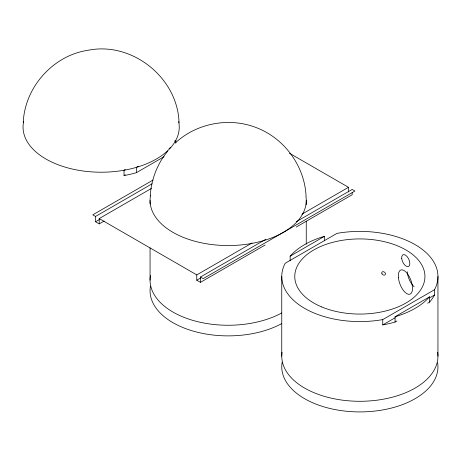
<?xml version="1.0" encoding="UTF-8"?>
<svg xmlns="http://www.w3.org/2000/svg" width="461" height="461" viewBox="0 0 461 461"><rect width="100%" height="100%" fill="white"/><g stroke="black" fill="none" stroke-linecap="round" stroke-linejoin="round"><path stroke-width="0.69" d="M164.076 156.682L136.364 172.685A78.099 45.092 0 0 1 124.038 175.549L124.038 170.236L125.288 169.515M136.364 172.685L136.364 167.372L138.208 166.306M150.061 280.167L150.061 247.851M150.061 204.044L150.061 200.454M281.757 356.197L281.757 276.491M290.148 260.805L290.148 256.16L324.636 236.245L324.636 240.896M396.921 320.983L395.071 322.049A78.099 45.092 0 0 1 382.745 324.913L382.745 319.6L434.521 289.71A78.099 45.092 0 0 0 415.079 244.607A78.099 45.092 0 0 0 336.956 233.381L285.186 263.271A78.099 45.092 0 0 0 304.629 308.374A78.099 45.092 0 0 0 382.745 319.6M395.071 322.049L395.071 316.736L429.56 296.826L429.56 302.139L427.71 303.205M437.95 356.197L437.95 276.491M23.234 122.597C24.698 87.336 53.032 55.412 88.034 50.284C132.146 41.225 177.865 77.909 179.052 122.816M150.246 195.931C151.179 179.634 157.362 163.638 167.775 151.052M175.301 142.973C196.945 122.782 230.275 116.817 257.607 128.146C285.042 139.107 304.721 166.634 306.064 196.144M174.563 141.066L175.808 140.346L175.808 143.002M169.003 148.528L170.852 147.462M124.038 175.549L125.288 174.828M153.081 180.032L92.77 214.855L95.531 216.451L152.113 183.783M95.531 216.451L95.531 221.764L99.213 223.89L99.213 218.577L151.444 188.422M95.531 221.764L99.265 219.609M99.213 223.89L104.186 221.015M99.213 218.577L196.772 274.9L252.109 242.953M301.851 214.232L348.487 187.31L348.487 191.96M196.772 274.9L196.772 280.213L200.454 282.339L200.454 277.026L265.743 239.334M296.21 221.747L352.169 189.436L354.93 191.033L203.215 278.623L200.454 277.026M196.772 280.213L200.506 278.058M200.454 282.339L265.121 245.004M296.21 227.06L352.169 194.749L352.169 192.756M382.745 324.913L395.221 317.71M429.531 297.904L434.521 295.023L434.521 289.71M289.45 153.231L348.487 187.31M306.254 200.454L306.254 204.765M306.254 221.28L306.254 244.261M281.7 312.99A78.099 45.092 0 0 1 193.528 320.579A78.099 45.092 0 0 1 150.476 275.505M281.7 323.616A78.099 45.092 0 0 1 193.528 331.205A78.099 45.092 0 0 1 150.476 286.137M305.948 196.461A78.099 45.092 0 0 1 227.578 245.546A78.099 45.092 0 0 1 150.476 195.798M178.649 121.589A78.099 45.092 0 0 1 100.982 172.218A78.099 45.092 0 0 1 23.678 121.399M437.645 352.204A78.099 45.092 0 0 1 359.851 401.289A78.099 45.092 0 0 1 282.063 352.204M437.645 362.83A78.099 45.092 0 0 1 359.275 411.915A78.099 45.092 0 0 1 282.172 362.167M429.56 296.826A78.099 45.092 0 0 1 395.071 316.736M290.148 256.16A78.099 45.092 0 0 1 324.636 236.245M414.151 286.811A12.943 6.114 67.7 0 1 407.247 271.736M434.521 295.023A78.099 45.092 0 0 1 429.56 302.139M398.379 277.401A12.914 5.803 69.2 0 0 409.8 294.21A12.914 5.803 69.2 0 0 408.054 274.606A12.914 5.803 69.2 0 0 398.379 277.401M401.715 258.661A6.5 3.348 64.9 0 0 408.388 266.556A6.5 3.348 64.9 0 0 407.161 256.627A6.5 3.348 64.9 0 0 401.715 258.661M381.956 273.794A2.04 1.527 36.8 0 0 385.2 274.67A2.04 1.527 36.8 0 0 383.638 271.748A2.04 1.527 36.8 0 0 381.956 273.794M321.663 306.917A65.082 37.572 0 0 0 424.587 280.369A65.082 37.572 0 0 0 333.309 242.186A65.082 37.572 0 0 0 321.663 306.917"/></g></svg>
